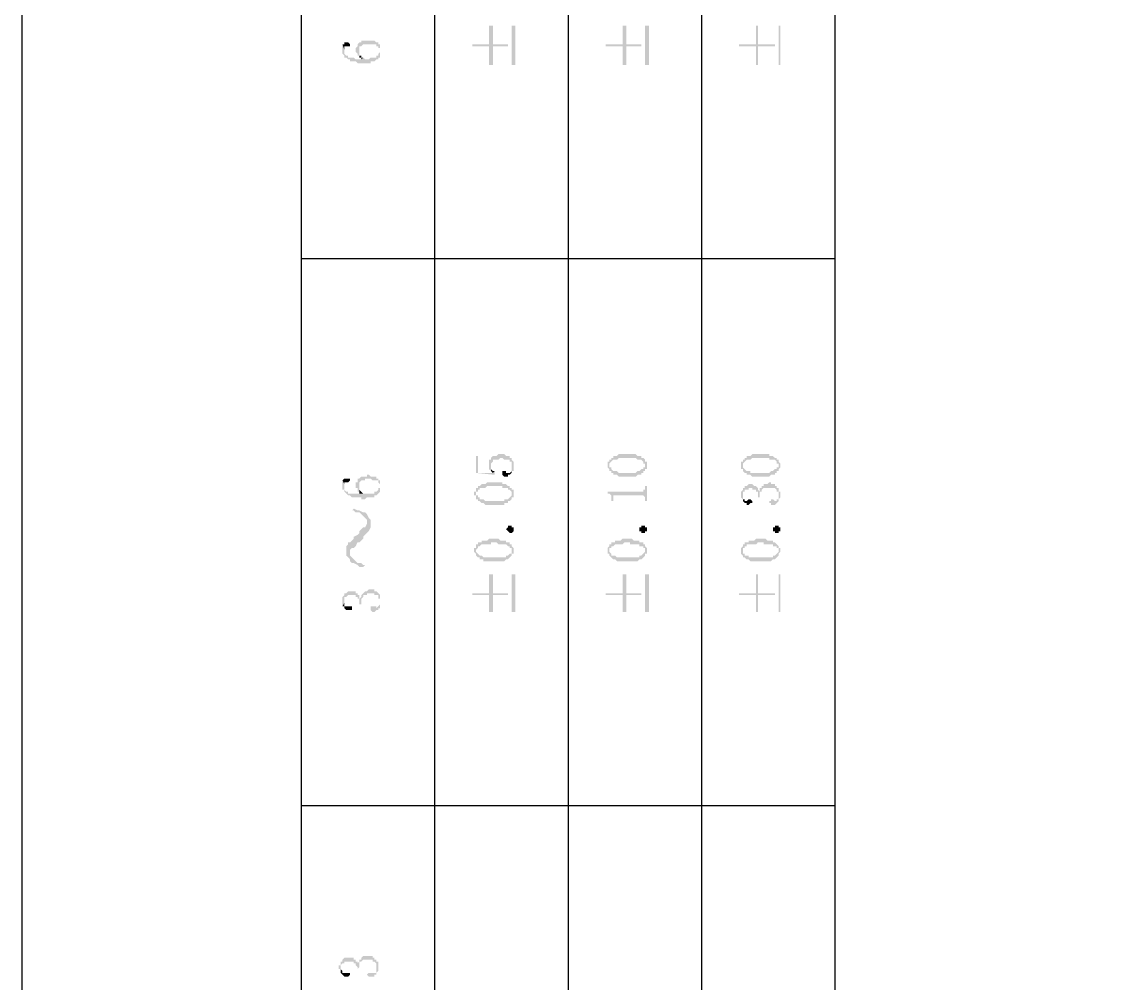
# Model space of a CAD drawing. Header units: inches. Extents: x 3613 to 8393, y -2205 to -794.
# Drawn here: x 7484.47 to 7510.67, y -1502.42 to -1479.34 of the extents above; entities that cross this region are included whole.
import ezdxf

# ---------------------------------------------------------------- set-up
doc = ezdxf.new("R2010")
doc.units = ezdxf.units.IN
doc.header["$MEASUREMENT"] = 0

msp = doc.modelspace()

# ---------------------------------------------------------------- hatches: boundary and pattern name
at = {"transparency": 33554559}
for points in [[(7495.282, -1479.879), (7495.282, -1479.925), (7495.688, -1479.925), (7495.688, -1480.376), (7495.779, -1480.376), (7495.779, -1479.925), (7496.14, -1479.925), (7496.14, -1479.879), (7495.779, -1479.879), (7495.779, -1479.428), (7495.688, -1479.428), (7495.688, -1479.879)], [(7496.32, -1480.376), (7496.32, -1479.428), (7496.23, -1479.428), (7496.23, -1480.376)], [(7498.487, -1479.879), (7498.487, -1479.925), (7498.893, -1479.925), (7498.893, -1480.376), (7498.983, -1480.376), (7498.983, -1479.925), (7499.344, -1479.925), (7499.344, -1479.879), (7498.983, -1479.879), (7498.983, -1479.428), (7498.893, -1479.428), (7498.893, -1479.879)], [(7499.525, -1480.376), (7499.525, -1479.428), (7499.434, -1479.428), (7499.434, -1480.376)], [(7501.691, -1479.879), (7501.691, -1479.925), (7502.097, -1479.925), (7502.097, -1480.376), (7502.142, -1480.376), (7502.142, -1479.925), (7502.549, -1479.925), (7502.549, -1479.879), (7502.142, -1479.879), (7502.142, -1479.428), (7502.097, -1479.428), (7502.097, -1479.879)], [(7502.684, -1480.376), (7502.684, -1479.428), (7502.639, -1479.428), (7502.639, -1480.376)], [(7492.168, -1479.879), (7492.213, -1480.015), (7492.213, -1479.97), (7492.213, -1479.925), (7492.349, -1479.925), (7492.349, -1479.879), (7492.349, -1479.879), (7492.304, -1479.834), (7492.213, -1479.834), (7492.213, -1479.879)], [(7492.168, -1479.97), (7492.168, -1480.06), (7492.168, -1480.105), (7492.168, -1480.105), (7492.213, -1480.15), (7492.213, -1480.195), (7492.258, -1480.195), (7492.304, -1480.24), (7492.349, -1480.24), (7492.349, -1480.286), (7492.484, -1480.286), (7492.529, -1480.331), (7492.845, -1480.331), (7492.845, -1480.286), (7492.935, -1480.286), (7492.981, -1480.24), (7493.026, -1480.24), (7493.026, -1480.195), (7493.071, -1480.195), (7493.071, -1480.015), (7493.071, -1480.06), (7493.071, -1480.06), (7493.026, -1480.105), (7493.026, -1480.15), (7492.981, -1480.15), (7492.981, -1480.195), (7492.845, -1480.195), (7492.8, -1480.24), (7492.71, -1480.24), (7492.665, -1480.195), (7492.665, -1480.195), (7492.619, -1480.24), (7492.484, -1480.24), (7492.439, -1480.195), (7492.304, -1480.195), (7492.304, -1480.15), (7492.258, -1480.15), (7492.213, -1480.105), (7492.213, -1480.06), (7492.213, -1480.015), (7492.213, -1480.015), (7492.168, -1479.879), (7492.168, -1479.925)], [(7492.484, -1480.015), (7492.484, -1480.06), (7492.529, -1480.105), (7492.529, -1480.15), (7492.574, -1480.15), (7492.574, -1480.015), (7492.574, -1479.97), (7492.574, -1479.925), (7492.619, -1479.925), (7492.665, -1479.879), (7492.981, -1479.879), (7492.981, -1479.925), (7493.026, -1479.925), (7493.026, -1479.97), (7493.071, -1479.97), (7493.071, -1480.015), (7493.071, -1480.15), (7493.071, -1480.105), (7493.071, -1480.015), (7493.071, -1479.925), (7493.071, -1479.879), (7493.026, -1479.879), (7493.026, -1479.834), (7492.981, -1479.834), (7492.935, -1479.789), (7492.619, -1479.789), (7492.619, -1479.834), (7492.574, -1479.834), (7492.529, -1479.879), (7492.529, -1479.925), (7492.529, -1479.925), (7492.484, -1479.97), (7492.484, -1479.97)], [(7492.574, -1480.15), (7492.574, -1480.195), (7492.619, -1480.195), (7492.619, -1480.24), (7492.665, -1480.195), (7492.619, -1480.195), (7492.619, -1480.15), (7492.574, -1480.15), (7492.574, -1480.105), (7492.574, -1480.06), (7492.574, -1480.015)], [(7495.373, -1489.763), (7495.373, -1490.17), (7495.824, -1490.215), (7495.824, -1490.17), (7495.824, -1490.124), (7495.779, -1490.17), (7495.418, -1490.17), (7495.418, -1489.763)], [(7495.688, -1489.944), (7495.688, -1490.034), (7495.688, -1490.079), (7495.688, -1490.079), (7495.734, -1490.124), (7495.734, -1489.989), (7495.734, -1489.944), (7495.734, -1489.944), (7495.779, -1489.899), (7495.779, -1489.854), (7495.914, -1489.854), (7495.959, -1489.808), (7496.004, -1489.808), (7496.05, -1489.854), (7496.185, -1489.854), (7496.185, -1489.899), (7496.23, -1489.899), (7496.23, -1489.944), (7496.23, -1489.989), (7496.23, -1490.124), (7496.275, -1490.124), (7496.275, -1490.079), (7496.275, -1489.989), (7496.275, -1489.944), (7496.275, -1489.899), (7496.23, -1489.854), (7496.23, -1489.808), (7496.185, -1489.808), (7496.185, -1489.763), (7496.095, -1489.763), (7496.05, -1489.718), (7495.914, -1489.718), (7495.869, -1489.763), (7495.779, -1489.763), (7495.734, -1489.808), (7495.734, -1489.854), (7495.688, -1489.854), (7495.688, -1489.899)], [(7498.532, -1489.989), (7498.532, -1490.034), (7498.532, -1490.034), (7498.577, -1490.079), (7498.577, -1490.124), (7498.577, -1489.989), (7498.577, -1489.944), (7498.577, -1489.944), (7498.622, -1489.899), (7498.622, -1489.899), (7498.667, -1489.854), (7498.757, -1489.854), (7498.803, -1489.808), (7499.209, -1489.808), (7499.254, -1489.854), (7499.344, -1489.854), (7499.389, -1489.899), (7499.389, -1489.944), (7499.434, -1489.944), (7499.434, -1489.989), (7499.434, -1489.854), (7499.434, -1489.854), (7499.389, -1489.808), (7499.344, -1489.808), (7499.344, -1489.763), (7499.254, -1489.763), (7499.209, -1489.718), (7498.803, -1489.718), (7498.757, -1489.763), (7498.667, -1489.763), (7498.667, -1489.808), (7498.622, -1489.808), (7498.622, -1489.854), (7498.577, -1489.854), (7498.577, -1489.899), (7498.532, -1489.899), (7498.532, -1489.944), (7498.532, -1489.944)], [(7498.577, -1490.124), (7498.622, -1490.124), (7498.622, -1490.17), (7498.667, -1490.17), (7498.667, -1490.215), (7498.757, -1490.215), (7498.803, -1490.26), (7499.209, -1490.26), (7499.254, -1490.215), (7499.344, -1490.215), (7499.344, -1490.17), (7499.389, -1490.17), (7499.389, -1490.124), (7499.434, -1490.124), (7499.434, -1490.079), (7499.48, -1490.079), (7499.48, -1490.034), (7499.48, -1489.989), (7499.48, -1489.944), (7499.48, -1489.899), (7499.434, -1489.899), (7499.434, -1489.854), (7499.434, -1489.989), (7499.434, -1490.034), (7499.389, -1490.034), (7499.389, -1490.079), (7499.344, -1490.079), (7499.299, -1490.124), (7499.254, -1490.124), (7499.209, -1490.17), (7498.803, -1490.17), (7498.757, -1490.124), (7498.667, -1490.124), (7498.622, -1490.079), (7498.622, -1490.034), (7498.577, -1490.034), (7498.577, -1489.989), (7498.577, -1489.989)], [(7501.736, -1489.989), (7501.736, -1490.034), (7501.736, -1490.079), (7501.781, -1490.079), (7501.781, -1490.124), (7501.781, -1489.989), (7501.781, -1489.944), (7501.781, -1489.944), (7501.826, -1489.899), (7501.826, -1489.899), (7501.872, -1489.854), (7501.962, -1489.854), (7502.007, -1489.808), (7502.413, -1489.808), (7502.413, -1489.854), (7502.549, -1489.854), (7502.594, -1489.899), (7502.594, -1489.944), (7502.639, -1489.944), (7502.639, -1489.989), (7502.639, -1489.854), (7502.594, -1489.854), (7502.594, -1489.808), (7502.549, -1489.808), (7502.503, -1489.763), (7502.413, -1489.763), (7502.413, -1489.718), (7502.007, -1489.718), (7501.962, -1489.763), (7501.872, -1489.763), (7501.872, -1489.808), (7501.826, -1489.808), (7501.826, -1489.854), (7501.781, -1489.854), (7501.781, -1489.899), (7501.736, -1489.899), (7501.736, -1489.944), (7501.736, -1489.944)], [(7501.781, -1490.124), (7501.781, -1490.124), (7501.826, -1490.17), (7501.872, -1490.17), (7501.872, -1490.215), (7501.962, -1490.215), (7502.007, -1490.26), (7502.413, -1490.26), (7502.458, -1490.215), (7502.549, -1490.215), (7502.549, -1490.17), (7502.594, -1490.17), (7502.594, -1490.124), (7502.639, -1490.124), (7502.639, -1490.079), (7502.639, -1490.079), (7502.684, -1490.034), (7502.684, -1489.989), (7502.684, -1489.944), (7502.684, -1489.944), (7502.639, -1489.899), (7502.639, -1489.854), (7502.639, -1489.989), (7502.639, -1490.034), (7502.594, -1490.034), (7502.594, -1490.079), (7502.549, -1490.079), (7502.503, -1490.124), (7502.458, -1490.124), (7502.413, -1490.17), (7501.962, -1490.17), (7501.962, -1490.124), (7501.872, -1490.124), (7501.826, -1490.079), (7501.826, -1490.079), (7501.781, -1490.034), (7501.781, -1489.989), (7501.781, -1489.989)], [(7495.734, -1490.124), (7495.734, -1490.124), (7495.779, -1490.17), (7495.779, -1490.17), (7495.824, -1490.124), (7495.779, -1490.124), (7495.734, -1490.079), (7495.734, -1490.034), (7495.734, -1489.989)], [(7496.004, -1490.17), (7496.004, -1490.215), (7496.004, -1490.215), (7496.05, -1490.26), (7496.14, -1490.26), (7496.14, -1490.215), (7496.185, -1490.215), (7496.23, -1490.17), (7496.23, -1489.989), (7496.23, -1490.079), (7496.23, -1490.124), (7496.23, -1490.124), (7496.185, -1490.17), (7496.095, -1490.17), (7496.095, -1490.124), (7496.004, -1490.124)], [(7492.168, -1490.35), (7492.213, -1490.44), (7492.213, -1490.395), (7492.304, -1490.395), (7492.349, -1490.35), (7492.349, -1490.305), (7492.213, -1490.305)], [(7492.168, -1490.44), (7492.168, -1490.485), (7492.168, -1490.531), (7492.168, -1490.576), (7492.213, -1490.576), (7492.213, -1490.621), (7492.213, -1490.621), (7492.258, -1490.666), (7492.258, -1490.666), (7492.304, -1490.711), (7492.349, -1490.711), (7492.394, -1490.756), (7492.619, -1490.756), (7492.619, -1490.801), (7492.71, -1490.801), (7492.755, -1490.756), (7492.935, -1490.756), (7492.935, -1490.711), (7492.981, -1490.711), (7493.026, -1490.666), (7493.026, -1490.666), (7493.071, -1490.621), (7493.071, -1490.485), (7493.071, -1490.531), (7493.026, -1490.531), (7493.026, -1490.576), (7493.026, -1490.576), (7492.981, -1490.621), (7492.935, -1490.621), (7492.935, -1490.666), (7492.304, -1490.666), (7492.304, -1490.621), (7492.258, -1490.621), (7492.213, -1490.576), (7492.213, -1490.531), (7492.213, -1490.44), (7492.168, -1490.35)], [(7492.484, -1490.485), (7492.484, -1490.531), (7492.529, -1490.531), (7492.529, -1490.576), (7492.529, -1490.621), (7492.574, -1490.621), (7492.574, -1490.44), (7492.574, -1490.395), (7492.574, -1490.395), (7492.619, -1490.35), (7492.71, -1490.35), (7492.71, -1490.305), (7492.845, -1490.305), (7492.89, -1490.35), (7493.026, -1490.35), (7493.026, -1490.395), (7493.026, -1490.395), (7493.071, -1490.44), (7493.071, -1490.621), (7493.071, -1490.576), (7493.071, -1490.531), (7493.071, -1490.485), (7493.071, -1490.44), (7493.071, -1490.395), (7493.071, -1490.35), (7493.026, -1490.35), (7493.026, -1490.305), (7492.981, -1490.305), (7492.981, -1490.26), (7492.845, -1490.26), (7492.8, -1490.215), (7492.755, -1490.215), (7492.755, -1490.26), (7492.619, -1490.26), (7492.574, -1490.305), (7492.529, -1490.305), (7492.529, -1490.35), (7492.529, -1490.395), (7492.484, -1490.395), (7492.484, -1490.44)], [(7495.327, -1490.666), (7495.327, -1490.711), (7495.373, -1490.711), (7495.373, -1490.756), (7495.373, -1490.801), (7495.373, -1490.666), (7495.373, -1490.621), (7495.418, -1490.621), (7495.418, -1490.576), (7495.463, -1490.576), (7495.463, -1490.531), (7495.598, -1490.531), (7495.643, -1490.485), (7496.004, -1490.485), (7496.004, -1490.531), (7496.14, -1490.531), (7496.14, -1490.576), (7496.185, -1490.576), (7496.23, -1490.621), (7496.23, -1490.666), (7496.23, -1490.531), (7496.185, -1490.531), (7496.185, -1490.485), (7496.14, -1490.485), (7496.095, -1490.44), (7496.004, -1490.44), (7496.004, -1490.395), (7495.643, -1490.395), (7495.598, -1490.44), (7495.508, -1490.44), (7495.463, -1490.485), (7495.418, -1490.485), (7495.418, -1490.531), (7495.373, -1490.531), (7495.373, -1490.576), (7495.373, -1490.621), (7495.327, -1490.621)], [(7501.736, -1490.666), (7501.736, -1490.711), (7501.736, -1490.756), (7501.736, -1490.756), (7501.781, -1490.801), (7501.781, -1490.711), (7501.781, -1490.666), (7501.781, -1490.621), (7501.826, -1490.621), (7501.826, -1490.576), (7501.917, -1490.576), (7501.917, -1490.531), (7502.007, -1490.531), (7502.007, -1490.576), (7502.097, -1490.576), (7502.097, -1490.621), (7502.142, -1490.621), (7502.142, -1490.711), (7502.142, -1490.756), (7502.187, -1490.756), (7502.187, -1490.711), (7502.187, -1490.621), (7502.233, -1490.621), (7502.233, -1490.576), (7502.233, -1490.576), (7502.278, -1490.531), (7502.549, -1490.531), (7502.594, -1490.576), (7502.594, -1490.621), (7502.639, -1490.621), (7502.639, -1490.666), (7502.639, -1490.711), (7502.639, -1490.531), (7502.594, -1490.531), (7502.594, -1490.485), (7502.549, -1490.485), (7502.549, -1490.44), (7502.458, -1490.44), (7502.458, -1490.395), (7502.413, -1490.395), (7502.368, -1490.44), (7502.278, -1490.44), (7502.278, -1490.485), (7502.233, -1490.485), (7502.233, -1490.531), (7502.187, -1490.531), (7502.187, -1490.576), (7502.187, -1490.621), (7502.142, -1490.576), (7502.142, -1490.531), (7502.142, -1490.531), (7502.097, -1490.485), (7502.052, -1490.485), (7502.007, -1490.44), (7501.917, -1490.44), (7501.872, -1490.485), (7501.826, -1490.485), (7501.826, -1490.531), (7501.781, -1490.531), (7501.781, -1490.576), (7501.781, -1490.576), (7501.736, -1490.621)], [(7492.574, -1490.621), (7492.574, -1490.666), (7492.665, -1490.666), (7492.619, -1490.621), (7492.619, -1490.621), (7492.574, -1490.576), (7492.574, -1490.485), (7492.574, -1490.485)], [(7495.373, -1490.801), (7495.418, -1490.801), (7495.418, -1490.847), (7495.463, -1490.847), (7495.508, -1490.892), (7495.553, -1490.892), (7495.598, -1490.937), (7496.05, -1490.937), (7496.05, -1490.892), (7496.14, -1490.892), (7496.14, -1490.847), (7496.185, -1490.847), (7496.23, -1490.801), (7496.23, -1490.756), (7496.275, -1490.756), (7496.275, -1490.711), (7496.275, -1490.666), (7496.275, -1490.621), (7496.275, -1490.576), (7496.23, -1490.576), (7496.23, -1490.531), (7496.23, -1490.711), (7496.23, -1490.711), (7496.185, -1490.756), (7496.185, -1490.756), (7496.14, -1490.801), (7496.05, -1490.801), (7496.05, -1490.847), (7495.598, -1490.847), (7495.553, -1490.801), (7495.463, -1490.801), (7495.463, -1490.756), (7495.418, -1490.756), (7495.418, -1490.711), (7495.373, -1490.711), (7495.373, -1490.666)], [(7498.532, -1490.621), (7498.532, -1490.666), (7498.577, -1490.666), (7498.622, -1490.711), (7498.622, -1490.801), (7498.622, -1490.847), (7498.667, -1490.847), (7498.667, -1490.756), (7498.667, -1490.711), (7499.389, -1490.711), (7499.434, -1490.756), (7499.434, -1490.847), (7499.48, -1490.847), (7499.48, -1490.485), (7499.434, -1490.485), (7499.434, -1490.531), (7499.434, -1490.576), (7499.389, -1490.576), (7499.389, -1490.621), (7499.344, -1490.621)], [(7501.781, -1490.801), (7501.781, -1490.847), (7501.781, -1490.847), (7501.826, -1490.892), (7501.872, -1490.892), (7501.872, -1490.937), (7501.917, -1490.937), (7501.962, -1490.892), (7502.007, -1490.892), (7502.007, -1490.847), (7502.007, -1490.847), (7501.962, -1490.801), (7501.917, -1490.801), (7501.872, -1490.847), (7501.826, -1490.847), (7501.826, -1490.801), (7501.781, -1490.801), (7501.781, -1490.711), (7501.781, -1490.711)], [(7502.413, -1490.892), (7502.458, -1490.892), (7502.458, -1490.937), (7502.549, -1490.937), (7502.594, -1490.892), (7502.594, -1490.892), (7502.639, -1490.847), (7502.639, -1490.801), (7502.639, -1490.801), (7502.684, -1490.756), (7502.684, -1490.711), (7502.684, -1490.666), (7502.684, -1490.621), (7502.639, -1490.621), (7502.639, -1490.531), (7502.639, -1490.711), (7502.639, -1490.756), (7502.639, -1490.801), (7502.594, -1490.801), (7502.594, -1490.847), (7502.549, -1490.847), (7502.503, -1490.801), (7502.458, -1490.801), (7502.458, -1490.847), (7502.413, -1490.847)], [(7492.394, -1491.072), (7492.439, -1491.072), (7492.484, -1491.117), (7492.574, -1491.117), (7492.619, -1491.162), (7492.665, -1491.208), (7492.665, -1491.208), (7492.71, -1491.253), (7492.755, -1491.298), (7492.755, -1491.614), (7492.755, -1491.614), (7492.8, -1491.569), (7492.845, -1491.478), (7492.845, -1491.298), (7492.8, -1491.253), (7492.755, -1491.162), (7492.755, -1491.162), (7492.71, -1491.117), (7492.665, -1491.117), (7492.574, -1491.072), (7492.529, -1491.072), (7492.439, -1491.027)], [(7492.258, -1492.065), (7492.258, -1492.155), (7492.304, -1492.2), (7492.349, -1492.246), (7492.349, -1492.02), (7492.394, -1491.975), (7492.439, -1491.975), (7492.484, -1491.93), (7492.529, -1491.839), (7492.574, -1491.839), (7492.619, -1491.794), (7492.665, -1491.749), (7492.665, -1491.704), (7492.71, -1491.659), (7492.755, -1491.614), (7492.755, -1491.343), (7492.755, -1491.388), (7492.71, -1491.478), (7492.665, -1491.478), (7492.619, -1491.523), (7492.574, -1491.569), (7492.574, -1491.614), (7492.529, -1491.659), (7492.439, -1491.704), (7492.439, -1491.749), (7492.394, -1491.794), (7492.349, -1491.839), (7492.304, -1491.839), (7492.304, -1491.885), (7492.258, -1491.93), (7492.258, -1492.02)], [(7496.275, -1491.523), (7496.275, -1491.569), (7496.275, -1491.569), (7496.23, -1491.614), (7496.185, -1491.614), (7496.14, -1491.569), (7496.14, -1491.569), (7496.095, -1491.523), (7496.095, -1491.523), (7496.14, -1491.478), (7496.14, -1491.433), (7496.23, -1491.433), (7496.23, -1491.478), (7496.275, -1491.478), (7496.275, -1491.523)], [(7499.48, -1491.523), (7499.48, -1491.569), (7499.434, -1491.569), (7499.434, -1491.614), (7499.344, -1491.614), (7499.344, -1491.569), (7499.299, -1491.569), (7499.299, -1491.523), (7499.299, -1491.478), (7499.344, -1491.478), (7499.344, -1491.433), (7499.434, -1491.433), (7499.434, -1491.478), (7499.48, -1491.478), (7499.48, -1491.523)], [(7502.684, -1491.523), (7502.684, -1491.569), (7502.639, -1491.569), (7502.639, -1491.614), (7502.549, -1491.614), (7502.549, -1491.569), (7502.503, -1491.569), (7502.503, -1491.523), (7502.503, -1491.478), (7502.549, -1491.478), (7502.549, -1491.433), (7502.639, -1491.433), (7502.639, -1491.478), (7502.684, -1491.478), (7502.684, -1491.523)], [(7495.327, -1492.02), (7495.327, -1492.065), (7495.327, -1492.065), (7495.373, -1492.11), (7495.373, -1492.155), (7495.373, -1492.02), (7495.373, -1492.02), (7495.418, -1491.975), (7495.418, -1491.93), (7495.463, -1491.93), (7495.508, -1491.885), (7495.734, -1491.885), (7495.734, -1491.839), (7495.869, -1491.839), (7495.914, -1491.885), (7496.095, -1491.885), (7496.14, -1491.93), (7496.185, -1491.93), (7496.185, -1491.975), (7496.23, -1491.975), (7496.23, -1492.02), (7496.23, -1491.885), (7496.185, -1491.885), (7496.185, -1491.839), (7496.095, -1491.839), (7496.095, -1491.794), (7495.959, -1491.794), (7495.914, -1491.749), (7495.688, -1491.749), (7495.643, -1491.794), (7495.508, -1491.794), (7495.508, -1491.839), (7495.418, -1491.839), (7495.418, -1491.885), (7495.373, -1491.885), (7495.373, -1491.93), (7495.373, -1491.975), (7495.327, -1491.975)], [(7498.532, -1492.02), (7498.532, -1492.065), (7498.532, -1492.11), (7498.577, -1492.11), (7498.577, -1492.155), (7498.577, -1492.02), (7498.577, -1491.975), (7498.622, -1491.975), (7498.622, -1491.93), (7498.667, -1491.93), (7498.712, -1491.885), (7498.893, -1491.885), (7498.938, -1491.839), (7499.073, -1491.839), (7499.073, -1491.885), (7499.299, -1491.885), (7499.299, -1491.93), (7499.389, -1491.93), (7499.389, -1491.975), (7499.434, -1491.975), (7499.434, -1492.02), (7499.434, -1491.885), (7499.389, -1491.885), (7499.389, -1491.839), (7499.299, -1491.839), (7499.299, -1491.794), (7499.164, -1491.794), (7499.118, -1491.749), (7498.893, -1491.749), (7498.848, -1491.794), (7498.712, -1491.794), (7498.712, -1491.839), (7498.622, -1491.839), (7498.622, -1491.885), (7498.577, -1491.885), (7498.577, -1491.93), (7498.577, -1491.93), (7498.532, -1491.975)], [(7501.736, -1492.02), (7501.736, -1492.065), (7501.736, -1492.11), (7501.736, -1492.11), (7501.781, -1492.155), (7501.781, -1492.02), (7501.781, -1491.975), (7501.826, -1491.975), (7501.826, -1491.93), (7501.872, -1491.93), (7501.872, -1491.885), (7502.097, -1491.885), (7502.142, -1491.839), (7502.278, -1491.839), (7502.278, -1491.885), (7502.503, -1491.885), (7502.503, -1491.93), (7502.594, -1491.93), (7502.594, -1491.975), (7502.639, -1491.975), (7502.639, -1492.02), (7502.639, -1491.93), (7502.594, -1491.885), (7502.594, -1491.885), (7502.549, -1491.839), (7502.503, -1491.839), (7502.503, -1491.794), (7502.368, -1491.794), (7502.323, -1491.749), (7502.097, -1491.749), (7502.052, -1491.794), (7501.917, -1491.794), (7501.917, -1491.839), (7501.826, -1491.839), (7501.826, -1491.885), (7501.781, -1491.885), (7501.781, -1491.93), (7501.781, -1491.93), (7501.736, -1491.975)], [(7495.373, -1492.155), (7495.418, -1492.2), (7495.463, -1492.2), (7495.463, -1492.246), (7495.553, -1492.246), (7495.553, -1492.291), (7496.05, -1492.291), (7496.095, -1492.246), (7496.14, -1492.246), (7496.185, -1492.2), (7496.185, -1492.2), (7496.23, -1492.155), (7496.23, -1492.11), (7496.275, -1492.11), (7496.275, -1492.065), (7496.275, -1492.02), (7496.275, -1491.975), (7496.275, -1491.975), (7496.23, -1491.93), (7496.23, -1492.065), (7496.23, -1492.11), (7496.185, -1492.11), (7496.14, -1492.155), (7496.095, -1492.155), (7496.095, -1492.2), (7495.553, -1492.2), (7495.508, -1492.155), (7495.463, -1492.155), (7495.418, -1492.11), (7495.418, -1492.11), (7495.373, -1492.065), (7495.373, -1492.02)], [(7498.577, -1492.155), (7498.622, -1492.2), (7498.622, -1492.2), (7498.667, -1492.246), (7498.712, -1492.246), (7498.757, -1492.291), (7499.254, -1492.291), (7499.299, -1492.246), (7499.344, -1492.246), (7499.389, -1492.2), (7499.389, -1492.2), (7499.434, -1492.155), (7499.434, -1492.11), (7499.48, -1492.11), (7499.48, -1492.065), (7499.48, -1492.02), (7499.48, -1491.975), (7499.48, -1491.975), (7499.434, -1491.93), (7499.434, -1492.065), (7499.434, -1492.065), (7499.389, -1492.11), (7499.389, -1492.11), (7499.344, -1492.155), (7499.299, -1492.155), (7499.299, -1492.2), (7498.757, -1492.2), (7498.712, -1492.155), (7498.622, -1492.155), (7498.622, -1492.11), (7498.622, -1492.11), (7498.577, -1492.065), (7498.577, -1492.02)], [(7501.781, -1492.155), (7501.781, -1492.2), (7501.826, -1492.2), (7501.872, -1492.246), (7501.917, -1492.246), (7501.962, -1492.291), (7502.458, -1492.291), (7502.503, -1492.246), (7502.549, -1492.246), (7502.594, -1492.2), (7502.594, -1492.2), (7502.639, -1492.155), (7502.639, -1492.11), (7502.639, -1492.11), (7502.684, -1492.065), (7502.684, -1492.02), (7502.684, -1491.975), (7502.639, -1491.975), (7502.639, -1491.93), (7502.639, -1492.065), (7502.639, -1492.065), (7502.594, -1492.11), (7502.594, -1492.11), (7502.549, -1492.155), (7502.503, -1492.155), (7502.503, -1492.2), (7501.917, -1492.2), (7501.917, -1492.155), (7501.826, -1492.155), (7501.826, -1492.11), (7501.781, -1492.11), (7501.781, -1492.065), (7501.781, -1492.02)], [(7492.349, -1492.246), (7492.349, -1492.291), (7492.394, -1492.336), (7492.439, -1492.336), (7492.529, -1492.381), (7492.574, -1492.426), (7492.665, -1492.426), (7492.71, -1492.381), (7492.665, -1492.381), (7492.619, -1492.336), (7492.529, -1492.336), (7492.484, -1492.291), (7492.439, -1492.246), (7492.439, -1492.246), (7492.394, -1492.2), (7492.349, -1492.155), (7492.349, -1492.11)], [(7495.282, -1493.058), (7495.282, -1493.103), (7495.688, -1493.103), (7495.688, -1493.509), (7495.779, -1493.509), (7495.779, -1493.103), (7496.14, -1493.103), (7496.14, -1493.058), (7495.779, -1493.058), (7495.779, -1492.607), (7495.688, -1492.607), (7495.688, -1493.058)], [(7496.32, -1493.509), (7496.32, -1492.607), (7496.23, -1492.607), (7496.23, -1493.509)], [(7498.487, -1493.058), (7498.487, -1493.103), (7498.893, -1493.103), (7498.893, -1493.509), (7498.983, -1493.509), (7498.983, -1493.103), (7499.344, -1493.103), (7499.344, -1493.058), (7498.983, -1493.058), (7498.983, -1492.607), (7498.893, -1492.607), (7498.893, -1493.058)], [(7499.525, -1493.509), (7499.525, -1492.607), (7499.434, -1492.607), (7499.434, -1493.509)], [(7501.691, -1493.058), (7501.691, -1493.103), (7502.097, -1493.103), (7502.097, -1493.509), (7502.142, -1493.509), (7502.142, -1493.103), (7502.549, -1493.103), (7502.549, -1493.058), (7502.142, -1493.058), (7502.142, -1492.607), (7502.097, -1492.607), (7502.097, -1493.058)], [(7502.684, -1493.509), (7502.684, -1492.607), (7502.639, -1492.607), (7502.639, -1493.509)], [(7492.168, -1493.239), (7492.168, -1493.329), (7492.168, -1493.374), (7492.213, -1493.284), (7492.213, -1493.239), (7492.213, -1493.193), (7492.213, -1493.148), (7492.258, -1493.148), (7492.304, -1493.103), (7492.484, -1493.103), (7492.484, -1493.148), (7492.529, -1493.148), (7492.529, -1493.193), (7492.574, -1493.193), (7492.574, -1493.239), (7492.574, -1493.329), (7492.619, -1493.329), (7492.619, -1493.239), (7492.619, -1493.193), (7492.619, -1493.193), (7492.665, -1493.148), (7492.665, -1493.103), (7492.755, -1493.103), (7492.755, -1493.058), (7492.935, -1493.058), (7492.935, -1493.103), (7493.026, -1493.103), (7493.026, -1493.148), (7493.026, -1493.193), (7493.071, -1493.193), (7493.071, -1493.284), (7493.071, -1493.103), (7493.071, -1493.103), (7493.026, -1493.058), (7493.026, -1493.058), (7492.981, -1493.013), (7492.935, -1493.013), (7492.935, -1492.968), (7492.8, -1492.968), (7492.755, -1493.013), (7492.71, -1493.013), (7492.665, -1493.058), (7492.665, -1493.058), (7492.619, -1493.103), (7492.619, -1493.148), (7492.574, -1493.193), (7492.574, -1493.148), (7492.574, -1493.103), (7492.529, -1493.103), (7492.529, -1493.058), (7492.484, -1493.058), (7492.484, -1493.013), (7492.304, -1493.013), (7492.258, -1493.058), (7492.213, -1493.058), (7492.213, -1493.103), (7492.213, -1493.103), (7492.168, -1493.148)], [(7492.168, -1493.374), (7492.213, -1493.374), (7492.213, -1493.419), (7492.213, -1493.419), (7492.258, -1493.464), (7492.394, -1493.464), (7492.394, -1493.419), (7492.394, -1493.374), (7492.213, -1493.374), (7492.213, -1493.329), (7492.213, -1493.284), (7492.213, -1493.284)], [(7492.845, -1493.419), (7492.845, -1493.464), (7492.845, -1493.464), (7492.89, -1493.509), (7492.935, -1493.509), (7492.981, -1493.464), (7493.026, -1493.464), (7493.026, -1493.419), (7493.071, -1493.419), (7493.071, -1493.374), (7493.071, -1493.329), (7493.071, -1493.239), (7493.071, -1493.193), (7493.071, -1493.148), (7493.071, -1493.103), (7493.071, -1493.284), (7493.071, -1493.329), (7493.026, -1493.374), (7493.026, -1493.374), (7492.981, -1493.419), (7492.981, -1493.374), (7492.845, -1493.374)], [(7492.078, -1502.039), (7492.078, -1502.084), (7492.123, -1502.084), (7492.123, -1502.13), (7492.123, -1502.039), (7492.123, -1501.994), (7492.168, -1501.949), (7492.213, -1501.949), (7492.213, -1501.904), (7492.439, -1501.904), (7492.439, -1501.949), (7492.484, -1501.949), (7492.484, -1501.994), (7492.484, -1501.994), (7492.529, -1502.039), (7492.529, -1502.084), (7492.529, -1502.084), (7492.574, -1502.039), (7492.574, -1501.994), (7492.574, -1501.949), (7492.574, -1501.904), (7492.619, -1501.904), (7492.665, -1501.859), (7492.89, -1501.859), (7492.89, -1501.904), (7492.935, -1501.904), (7492.981, -1501.949), (7492.981, -1502.039), (7492.981, -1501.859), (7492.935, -1501.859), (7492.935, -1501.814), (7492.89, -1501.814), (7492.89, -1501.768), (7492.665, -1501.768), (7492.619, -1501.814), (7492.619, -1501.859), (7492.574, -1501.859), (7492.574, -1501.904), (7492.574, -1501.904), (7492.529, -1501.949), (7492.529, -1501.904), (7492.484, -1501.904), (7492.484, -1501.859), (7492.439, -1501.859), (7492.439, -1501.814), (7492.213, -1501.814), (7492.168, -1501.859), (7492.168, -1501.904), (7492.123, -1501.904), (7492.123, -1501.949), (7492.123, -1501.994), (7492.078, -1501.994)], [(7492.755, -1502.22), (7492.755, -1502.22), (7492.8, -1502.265), (7492.935, -1502.265), (7492.935, -1502.22), (7492.981, -1502.22), (7492.981, -1502.175), (7493.026, -1502.13), (7493.026, -1502.084), (7493.026, -1502.039), (7493.026, -1501.949), (7493.026, -1501.904), (7492.981, -1501.904), (7492.981, -1502.084), (7492.981, -1502.13), (7492.981, -1502.175), (7492.8, -1502.175)], [(7492.123, -1502.13), (7492.123, -1502.175), (7492.123, -1502.175), (7492.168, -1502.22), (7492.168, -1502.22), (7492.213, -1502.265), (7492.304, -1502.265), (7492.349, -1502.22), (7492.349, -1502.175), (7492.168, -1502.175), (7492.168, -1502.13), (7492.168, -1502.13), (7492.123, -1502.084), (7492.123, -1502.039)]]:
    msp.add_hatch(color=256, dxfattribs=at).paths.add_polyline_path(points)

# ---------------------------------------------------------------- linework, layer by layer
msp.add_line((7491.175, -1259.827), (7491.175, -1546.568))
msp.add_lwpolyline([(7904.469, -1550.827), (7904.469, -1253.827), (7484.469, -1253.827), (7484.469, -1550.827)], close=True)
for points in [[(7503.993, -1259.827), (7503.993, -1546.568)], [(7494.38, -1432.22), (7494.38, -1525.237)], [(7497.584, -1432.22), (7497.584, -1525.237)], [(7500.788, -1432.22), (7500.788, -1525.237)], [(7491.175, -1485.024), (7503.993, -1485.024)], [(7491.175, -1498.158), (7503.993, -1498.158)]]:
    msp.add_lwpolyline(points)

doc.saveas('drawing.dxf')
